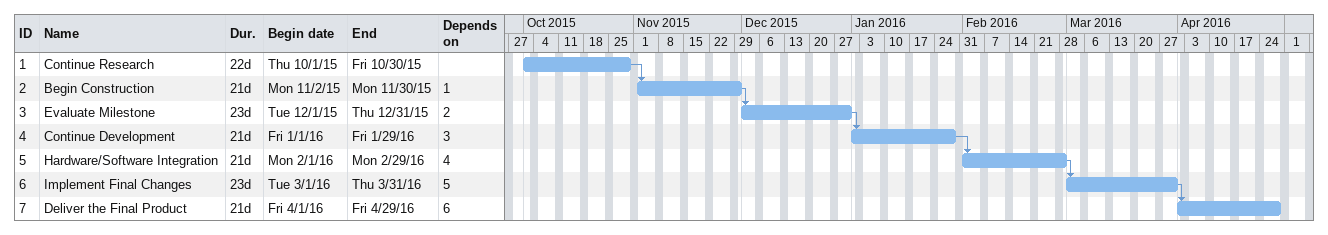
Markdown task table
| ID | Task | Duration | Start | Finish | Predecessors |
|---|---|---|---|---|---|
| 1 | Continue Research | 22d | 2015-10-01 | 2015-10-30 |  |
| 2 | Begin Construction | 21d | 2015-11-02 | 2015-11-30 | 1 |
| 3 | Evaluate Milestone | 23d | 2015-12-01 | 2015-12-31 | 2 |
| 4 | Continue Development | 21d | 2016-01-01 | 2016-01-29 | 3 |
| 5 | Hardware/Software Integration | 21d | 2016-02-01 | 2016-02-29 | 4 |
| 6 | Implement Final Changes | 23d | 2016-03-01 | 2016-03-31 | 5 |
| 7 | Deliver the Final Product | 21d | 2016-04-01 | 2016-04-29 | 6 |
